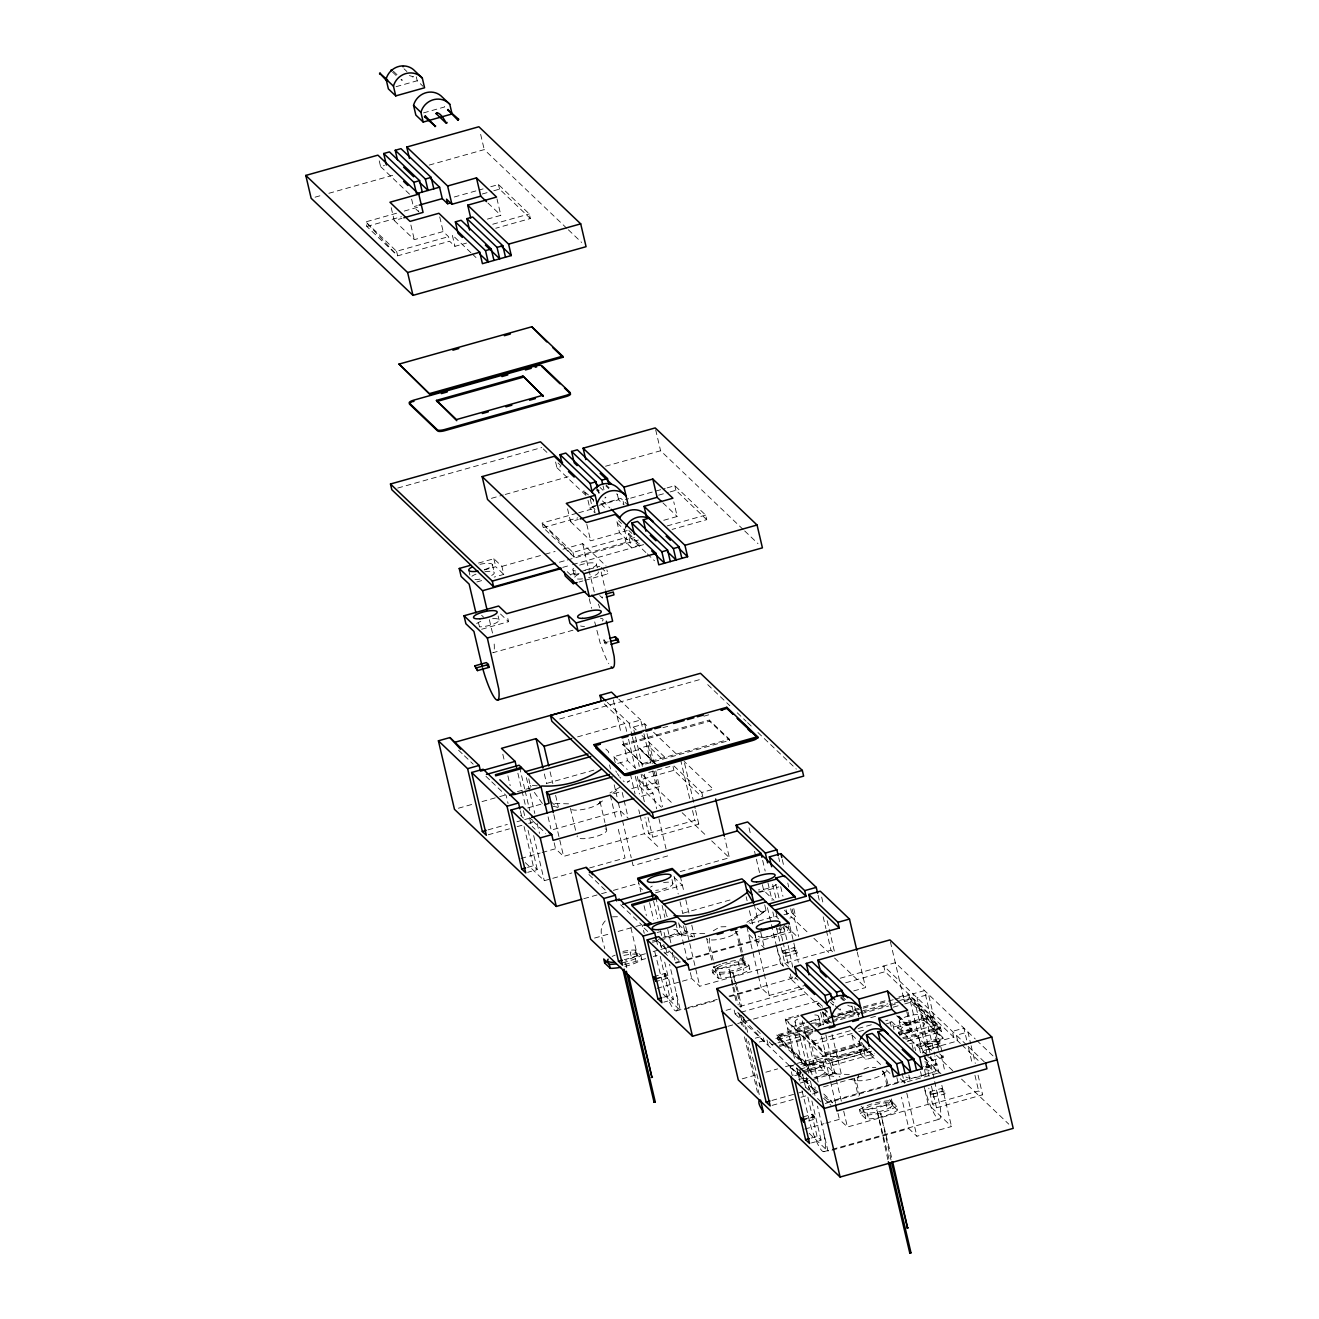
<?xml version="1.0" encoding="UTF-8"?>
<svg xmlns="http://www.w3.org/2000/svg" width="1319" height="1319" viewBox="0 0 1319 1319"><rect width="100%" height="100%" fill="white"/><g stroke="black" fill="none" stroke-linecap="round" stroke-linejoin="round"><path stroke-width="0.75" stroke-dasharray="5 3.75" d="M709.441 938.155L709.21 943.019L714.173 964.37M624.876 963.002L624.843 963.299M740.536 1007.205L732.919 972.894L736.53 984.881M733.71 972.861L732.54 973.142M760.123 1087.334L748.516 1041.285M891.001 1160.011L880.713 1113.632L892.172 1159.731M881.356 1113.681L880.301 1113.978M858.636 1074.721L856.773 1083.064L859.543 1095.38M732.342 985.277L729.242 969.119L738.211 1004.864M729.819 969.218L728.632 969.416M887.901 1159.78L876.888 1109.906L889.583 1161.495M877.465 1109.988L876.36 1110.268M605.24 920.909C597.639 928.625 602.651 939.936 604.761 948.608M617.358 494.674L616.616 493.85M704.742 933.654C696.3 933.456 687.908 933.176 680.225 934.429M764.69 904.818L765.993 910.341L749.011 923.086M849.321 1074.49L832.866 1073.847L828.414 1075.414M622.914 951.411A21.186 5.49 -13.2 0 1 633.087 950.026L635.263 950.125L640.869 955.451L639.748 956.357A21.186 5.49 -13.2 0 1 621.595 962.936M640.869 955.451L641.809 959.457L640.688 960.364A21.186 5.49 -13.2 0 1 622.535 966.942M741.229 960.018L743.306 960.018L748.912 965.36L749.851 969.35L748.73 970.256A21.186 5.49 -13.2 0 1 720.388 978.22L718.311 978.22L712.722 972.878L711.782 968.888L716.316 966.118M712.722 972.878L713.826 971.971M748.912 965.36L747.791 966.266A21.186 5.49 -13.2 0 1 719.449 974.23L717.371 974.23L711.782 968.888M859.427 1109.658L863.961 1106.888A21.203 5.49 -13.2 0 1 888.891 1100.788L890.952 1100.804L896.557 1106.13L897.497 1110.136L896.376 1111.043A21.186 5.49 -13.2 0 1 868.034 1119.007L865.956 1119.007L860.367 1113.665L859.427 1109.658L865.017 1115L865.956 1119.007M860.367 1113.665L861.488 1112.758A21.186 5.49 -13.2 0 1 889.814 1104.794L891.891 1104.794L897.497 1110.136M896.557 1106.13L895.436 1107.037A21.186 5.49 -13.2 0 1 867.111 1115L865.017 1115M713.282 930.818L719.91 926.861L728.236 926.63M598.48 803.898L604.86 799.166M612.84 793.247L617.622 789.702M734.65 933.737L737.849 931.362M882.296 1074.507L888.676 1069.775M627.58 782.101C632.395 778.457 627.036 783.75 624.843 781.887M765.993 910.341L745.598 923.086M593.55 500.379L593.599 501.451M619.666 787.344L609.955 792.983M764.954 911.248L762.547 912.072M869.402 1048.49C852.255 1056.733 832.734 1057.591 814.103 1055.958L811.515 1044.895L856.822 1032.15M863.961 1069.181L868.166 1067.483L875.882 1067.401M605.075 497.098L605.916 497.626L604.893 498.021M839.939 1009.019L840.005 1010.189L840.236 1009.035M396.063 86.691L417.216 80.756L423.119 86.378M423.531 112.89L444.684 106.938L443.778 103.063M379.245 160.869L380.597 166.573L384.439 165.485M315.076 197.174L320.979 195.509M328.86 193.299L395.733 174.487M429.17 165.089L484.238 149.608L566.89 228.401M411.627 199.12L413.424 206.737L417.266 205.665M396.557 213.233L365.775 221.889L366.847 226.456L397.662 255.837L449.598 241.229L454.956 246.34L466.497 243.092M404.241 211.073L417.711 207.281L418.782 211.848L413.424 206.737M454.247 197.009L483.1 188.897M490.783 186.721L498.483 184.561L529.298 213.942L530.37 218.525L495.746 228.253M366.847 226.456L401.471 216.712M482.243 194.008L491.855 191.304M493.784 190.76L499.555 189.128L530.37 218.525M391.215 207.71L394.216 220.504L401.916 218.344M394.216 220.504L414.314 239.662L443.168 231.55L448.526 236.662L449.598 241.229M487.403 219.119L500.857 215.327L496.999 198.889M396.59 251.269L397.662 255.837L365.775 221.889L396.59 251.269L448.526 236.662M492.762 224.23L529.298 213.942M397.728 488.046L541.812 447.52M555.596 462.013L556.948 467.734L560.789 466.646M491.443 498.335L503.231 495.004M505.21 494.46L568.143 476.753M605.52 466.25L660.588 450.752L743.24 529.562M590.22 498.747L592.05 506.529L620.903 498.417L628.273 505.441M587.977 500.28L589.774 507.897L618.611 499.786L623.969 504.897L622.898 500.33L628.668 498.697M576.749 513.305L542.125 523.033L543.197 527.616L574.012 556.997L625.948 542.389L631.306 547.5L642.848 544.252M578.678 512.761L594.061 508.442L595.133 513.009L589.774 507.897M630.597 498.17L665.221 488.426M667.134 487.882L674.833 485.722L705.649 515.102L706.72 519.67L672.096 529.414M543.197 527.616L577.821 517.872M658.593 495.153L668.205 492.449M670.134 491.921L675.905 490.289L706.72 519.67M567.566 508.87L570.566 521.664L578.266 519.505M478.484 563.065L493.867 558.728L501.896 566.395L503.776 574.392L494.163 577.095M484.205 569.973L495.746 566.725L503.776 574.392M570.566 521.664L590.665 540.823L627.201 530.551M663.754 520.28L677.208 516.487L673.778 501.863M501.896 566.395L543.28 554.755M545.242 554.211L555.101 551.441M562.982 549.215L582.685 543.675L605.998 565.917M572.941 552.43L574.012 556.997L542.125 523.033L572.941 552.43L624.876 537.822L625.948 542.389M667.183 525.918L705.649 515.102M616.946 521.747L619.518 532.711L626.888 539.735L634.571 537.575M476.851 581.959L482.622 580.344M559.404 562.224L565.323 560.559M567.302 559.998L638.363 540.015M562.718 567.368L570.616 565.159M572.594 564.598L643.639 544.615M570.979 574.359L578.678 572.182M580.591 571.655L599.832 566.247M579.074 573.485L571.374 575.645L566.016 570.533M579.025 582.025L582.866 580.937M584.795 580.393L607.861 573.897L606.921 569.907M481.633 629.262L508.557 621.678L507.139 615.693M572.99 630.202L492.795 652.757A36.437 5.87 74.3 0 0 493.933 641.446M603.838 639.995L606.526 642.551L607.185 645.42L604.514 642.864L603.838 639.995L607.68 638.924M604.514 642.864L608.356 641.776M559.718 718.97L701.823 679.005M577.59 736.876L624.876 723.57L626.706 731.418M607.251 702.335L629.163 723.224L640.704 719.976L643.458 731.765M635.016 734.914L633.186 727.066L644.711 723.818L647.662 726.621M662.896 727.709L670.712 725.516M703.934 716.168L711.749 713.975M622.766 744.394L709.309 720.059L729.407 739.217L729.671 740.371L643.128 764.707L622.766 744.394L643.128 764.707M623.03 745.532L709.573 721.196L729.671 740.371M655.065 763.932L639.534 748.236L648.19 745.796L662.649 759.596M615.231 762.629L613.83 756.677L639.797 749.373L657.489 765.416M458.402 808.234L474.148 803.799M482.012 801.589L497.741 797.171M499.72 796.61L505.606 794.961M517.411 791.631L531.178 787.773M546.923 783.338L596.089 769.505M617.721 763.421L627.564 760.667L634.934 767.691M642.864 763.553L729.407 739.217M648.734 772.439L669.887 766.504M527.715 807.937L543.098 803.601M644.381 801.721L639.286 780.073L673.91 770.329L701.659 796.791M613.994 793.593L621.876 791.384M631.719 788.614L639.6 786.388L661.462 807.228M488.112 829.849L507.337 824.441M516.966 821.737L522.736 820.121M524.649 819.577L528.507 818.489L532.513 822.331L528.672 823.419M643.886 786.042L655.428 782.81L659.451 786.635L647.909 789.883L643.886 786.042L641.133 774.269M488.277 834.762L509.447 828.827M517.13 826.65L526.743 823.946M641.413 796.346L652.954 793.098L656.648 808.794M553.271 829.536L620.26 810.69L628.306 818.357M674.025 766.009L701.774 792.472L713.315 789.224L684.116 761.376M520.939 858.471L540.18 853.063M542.109 852.519L555.563 848.744L563.609 856.394L644.381 833.69L660.407 848.974M527.501 867.407L533.272 865.792L537.295 869.617L527.682 872.321M648.668 833.344L694.833 820.369L698.839 824.194L652.691 837.169L648.668 833.344L644.975 817.582M525.325 862.642L544.269 880.696L571.836 872.947M589.577 867.951L625.041 857.993L617.671 826.568M667.694 855.916L633.071 865.643L631.702 859.757M583.839 898.684L599.568 894.266M601.546 893.705L611.373 890.935M613.351 890.391L638.907 883.202M680.225 871.579L729.391 857.762L724.807 838.175M655.477 892.831L682.401 885.263L674.372 877.597M594.572 938.056L610.318 933.638M618.182 931.428L633.911 926.993M635.873 926.449L641.776 924.784M683.094 913.177L730.297 899.904M757.831 892.155L763.734 890.49L774.055 900.349M759.563 892.336L778.804 886.929M657.159 932.549L661 931.478M652.344 941.008L656.186 939.919M658.115 939.392L686.952 931.28L692.31 936.391M652.559 942.294L658.329 940.661M660.258 940.117L687.183 932.549L679.137 924.883M750.165 923.432L775.77 916.227L778.688 918.997M624.283 959.688L645.436 953.736M653.136 951.576L658.89 949.944M660.819 949.416L664.661 948.328L668.684 952.153L664.842 953.241M783.915 914.792L791.598 912.633L795.621 916.474L789.85 918.09M624.448 964.601L645.601 958.649M653.301 956.489L657.142 955.401M675.344 962.524L679.252 961.419M687.084 959.226L786.816 931.181M675.658 963.233L685.501 960.463M687.479 959.919L756.43 940.529L764.476 948.18M653.482 976.703L665.023 973.455L667.035 975.368L667.694 978.22L656.17 981.468M655.494 978.616L667.035 975.368M656.071 979.011L665.699 976.307L667.694 978.22M782.464 950.867L794.005 947.619L796.692 950.175L797.352 953.027L785.811 956.275L783.14 953.719L782.464 950.867L785.151 953.423L785.811 956.275M657.109 988.31L691.733 978.566L699.779 986.233L780.551 963.513L783.453 966.299M783.14 953.719L794.681 950.471L797.352 953.027M785.151 953.423L796.692 950.175M663.671 997.246L669.442 995.631L673.465 999.456L663.853 1002.16M781.145 947.421L784.838 963.167L830.986 950.191L833.674 952.747M676.202 1010.915L685.979 1008.161M687.941 1007.617L717.272 999.373M729.011 996.076L791.598 978.467M684.363 1009.431L717.866 1000M729.687 996.686L761.211 987.816L769.241 995.482L803.865 985.755M790.312 973.999L791.664 979.72L795.505 978.632M726.06 1010.338L732.045 1008.656M739.679 1006.512L804.821 988.178M840.236 978.236L895.304 962.738L975.236 1038.943M734.205 1010.074L735.095 1013.882L739.036 1012.778M741.014 1012.217L808.118 993.339M845.627 982.803L885.098 971.691L960.644 1043.725M727.874 1026.297L735.738 1024.088M737.717 1023.544L751.484 1019.669M753.446 1019.109L818.357 1000.857M853.756 990.899L865.561 987.585L856.839 950.389M794.467 1058.234L785.25 1018.96L798.72 1015.185M798.984 1016.322L785.514 1020.115L832.948 1065.34L874.332 1053.7M804.705 1023.231L787.394 1028.111L795.439 1035.761L802.183 1064.548M806.634 1022.703L822.017 1018.367L827.376 1023.478M822.545 1011.788L827.903 1016.9L861.406 1007.485M863.368 1006.925L887.011 1000.28M898.833 996.95L908.692 994.18L922.492 1053.073M755.276 1038.185L761.047 1036.569M893.194 999.753L828.184 1018.037L822.825 1012.926M895.156 999.208L908.956 995.317L932.269 1017.559L897.645 1027.287L899.525 1035.283L934.149 1025.555L926.103 1017.889L891.479 1027.616L889.616 1019.62L885.676 1020.725M830.607 1017.427L855.602 1010.387L861.505 1016.009M822.693 1012.267L824.49 1019.884L853.327 1011.772L857.35 1015.597M808.531 1026.116L776.842 1035.019L777.913 1039.586L808.728 1068.984L807.657 1064.4L776.842 1035.019L808.728 1068.984M815.307 1024.204L828.777 1020.428M836.262 1018.317L887.753 1003.825M899.64 1000.494L909.549 997.708L940.365 1027.089L941.436 1031.656L906.812 1041.4M808.794 1027.254L777.105 1036.173L807.92 1065.554L868.38 1048.556M816.065 1025.209L862.956 1012.019M864.258 1011.657L892.271 1003.775M894.233 1003.231L900.086 1001.583M759.282 1042.01L765.053 1040.394M810.46 1028.012L783.107 1035.695A6.067 1.566 -13.2 0 0 778.672 1038.597L806.816 1065.422A6.067 1.566 -13.2 0 0 813.922 1065.076L871.216 1049.017M818.275 1025.803L830.014 1022.505M831.959 1021.961L859.329 1014.262M861.274 1013.717L888.627 1006.018M890.589 1005.474L896.458 1003.825M737.733 1012.547L764.295 1041.73L768.153 1040.658M775.836 1038.482L798.918 1032.002L808.613 1073.353M777.913 1039.586L812.537 1029.859M893.309 1007.139L902.921 1004.435M904.85 1003.891L910.621 1002.275L941.436 1031.656M795.439 1035.761L812.751 1030.897M802.282 1020.857L805.282 1033.651L812.982 1031.474M863.236 1044.599L825.875 1055.101L805.777 1035.943L805.513 1034.805L813.378 1032.579M776.017 1043.395L768.317 1045.571L766.982 1039.85M777.946 1042.867L802.941 1035.827L805.217 1038.004L805.48 1039.141L779.529 1046.445M805.777 1035.943L813.642 1033.733M870.688 1017.691L876.591 1016.026M779.249 1045.307L805.217 1038.004M850.211 1030.7L808.827 1042.34L818.176 1082.124M858.092 1028.49L871.875 1024.616M858.801 1031.59L864.703 1029.941M886.384 1023.841L892.287 1022.176L894.018 1029.545M805.282 1033.651L825.381 1052.809L861.917 1042.538M898.47 1032.249L911.924 1028.474L908.066 1012.019M805.513 1034.805L825.612 1053.963L862.972 1043.444M898.387 1033.502L912.154 1029.628L912.418 1030.766L900.613 1034.08M742.218 1078.843L755.985 1074.969M765.828 1072.199L777.633 1068.885M785.497 1066.675L795.324 1063.905M797.303 1063.361L864.176 1044.549M899.574 1034.591L911.38 1031.277L934.99 1053.782M801.787 1072.693L792.175 1075.397L790.032 1066.263L793.494 1065.29M800.798 1064.449L824.919 1057.673L830.047 1079.519M807.657 1064.4L865.099 1048.259M902.724 1037.674L940.365 1027.089M903.004 1038.811L940.628 1028.226L909.813 998.846L903.878 1000.527A6.067 1.566 -13.2 0 1 911.116 1000.132M905.774 1039.257L935.089 1031.013A6.067 1.566 -13.2 0 0 939.507 1028.111L911.38 1001.286A6.067 1.566 -13.2 0 0 904.273 1001.632M800.204 1069.099L807.887 1066.939L810.575 1071.704L804.804 1073.336M871.645 1051.144L830.278 1062.784L832.866 1073.847M907.109 1041.169L911.05 1040.064L913.21 1049.281M802.216 1071.012L860.664 1054.376L866.022 1059.487L875.635 1056.783M800.864 1071.951L797.022 1073.039L796.363 1070.187L799.034 1074.952L802.875 1073.864M803.716 1072.149L826.782 1065.67L834.828 1073.336L811.746 1079.816M794.665 1075.743L802.348 1073.584L805.579 1087.318M909.78 1043.725L913.721 1042.62L915.6 1050.583M916.804 1044.664L942.772 1037.377L943.036 1038.515L917.084 1045.819L916.804 1044.664L919.096 1046.841L920.481 1052.743M798.687 1079.585L804.458 1077.953M925.344 1044.351L936.886 1041.103L939.557 1043.659L940.233 1046.511L928.691 1049.759L926.02 1047.204L925.344 1044.351L928.015 1046.907L928.691 1049.759M919.096 1046.841L953.703 1037.113L952.367 1031.392L963.909 1028.144L966.662 1039.933M807.673 1079.618L799.99 1081.794L796.758 1068.044M815.373 1077.458L834.614 1072.05L839.972 1077.161M926.02 1047.204L937.545 1043.956L940.233 1046.511M928.015 1046.907L939.557 1043.659M800.204 1083.064L809.833 1080.36M771.928 1100.458L796.923 1093.435M798.852 1092.89L802.694 1091.802M823.468 1086.856L864.835 1075.232M772.093 1105.371L793.263 1099.436M800.946 1097.26L810.558 1094.556M812.488 1094.028L816.329 1092.94L814.944 1087.037M931.725 1060.492L943.266 1057.244L928.527 994.427L917.002 997.675L931.725 1060.492L927.702 1056.651M925.114 1066.807L936.77 1063.708L939.079 1073.518M925.509 1068.093L937.034 1064.845L889.616 1019.62M826.898 1102.206L934.479 1071.951M825.265 1103.459L904.076 1081.3L906.763 1083.855M803.057 1116.929L812.669 1114.225L815.356 1119.007L803.815 1122.238M803.139 1119.386L814.68 1116.138M801.804 1120.326L813.345 1117.078L815.356 1119.007M930.109 1091.654L941.651 1088.406L944.338 1090.961L944.998 1093.814L933.473 1097.062L930.785 1094.506L930.109 1091.654L932.797 1094.209L933.473 1097.062M804.755 1129.08L823.996 1123.673M825.925 1123.129L839.379 1119.353L847.425 1127.003L928.197 1104.3L951.51 1126.525L916.886 1136.253L908.857 1128.602L901.487 1097.177M930.785 1094.506L942.327 1091.258L944.998 1093.814M932.797 1094.209L944.338 1090.961M811.317 1138.017L817.088 1136.401L821.11 1140.226L811.498 1142.93M932.484 1103.954L978.632 1090.978L982.655 1094.803L936.506 1107.779L932.484 1103.954L928.79 1088.191M823.847 1151.701L939.243 1119.254M832.009 1150.201L908.857 1128.602M790.032 1066.263L793.593 1065.752M612.478 916.804L620.194 916.721M568.571 803.832L551.721 803.436M634.126 954.099L636.203 954.115L641.809 959.457M742.168 964.008L744.246 964.024L749.851 969.35M717.8 967.75A14.971 3.875 -13.2 0 0 719.498 972.218L722.499 972.235A15.267 3.957 -13.2 0 0 742.894 966.497L743.834 970.487M890.539 1107.268A14.971 3.875 -13.2 0 0 885.84 1102.783A15.267 3.957 -13.2 0 0 865.445 1108.537A14.971 3.875 -13.2 0 0 867.16 1113.005L870.144 1113.005A15.267 3.957 -13.2 0 0 890.539 1107.268L891.479 1111.274M537.311 785.794L530.287 785.349L528.573 777.963M665.172 909.648L666.458 915.172L669.129 915.386M762.448 912.056L760.997 911.726M553.057 806.338L557.047 807.063M681.214 934.742L693.217 936.902M828.86 1075.513L836.873 1076.947M850.87 1079.47L856.872 1080.541M628.916 533.552L628.223 534.508L639.22 544.17L629.048 533.634L628.223 534.508M828.316 1075.381L822.957 1070.583L814.103 1055.958M851.25 1006.842C853.838 1005.226 846.617 1007.914 846.782 1002.588M818.011 1003.677C820.715 1001.55 813.163 1003.858 822.265 1007.732M760.898 911.676L755.935 906.878M680.126 934.396L674.421 928.576M624.184 781.557L623.178 780.848M639.22 543.329L638.396 544.203M863.747 1045.621L862.939 1046.495L873.936 1056.14L863.747 1045.621L862.939 1046.495M873.936 1055.315L873.112 1056.189M532.711 820.27L529.529 817.879L545.736 833.344M818.11 1092.083L813.345 1088.488L814.977 1095.429M824.457 1096.88L832.404 1102.865M542.406 803.551L533.733 791.515M412.748 77.112C415.782 75.793 407.835 77.475 408.395 72.957M588.439 494.938L583.245 490.767L586.098 494.361M583.179 491.591L584.07 490.783M404.026 68.802L406.944 71.572M568.357 229.803L581.646 242.465M393.375 71.226L397.744 75.397M392.485 72.034L396.854 76.205M487.948 203.011L500.857 215.327M380.597 166.573L410.737 195.311M470.932 252.72L452.269 234.914L454.956 246.34M472.367 254.089L478.121 259.563M744.707 530.963L757.996 543.626M662.863 502.803L677.208 516.487M606.262 485.062L609.164 487.849M605.866 485.887L608.735 488.624M600.096 487.502L602.964 490.239M595.611 487.502L599.964 491.657M596.172 489.695L600.524 493.85M602.453 500.923L609.84 507.947M543.296 448.938L549.199 454.56M558.052 463.002L561.004 465.821M600.854 503.809L606.756 509.447M618.562 520.692L621.513 523.511M628.883 530.551L631.834 533.354M589.89 496.323L594.242 500.478M589.774 496.818L594.193 501.022M617.243 523L624.612 530.024L626.888 539.735M556.948 467.734L587.087 496.472M645.848 552.496L628.619 536.075L631.306 547.5M647.283 553.865L654.471 560.723M592.05 506.529L595.001 509.332M601.167 567.516L607.861 573.897M707.726 684.643L729.869 705.747M737.239 712.788L746.109 721.229M747.576 722.631L752.011 726.851M757.914 732.49L796.28 769.076M599.733 595.561L602.42 598.117L601.744 595.265M618.792 699.103L640.704 719.976M653.564 732.243L678.609 756.133M976.687 1040.345L997.131 1059.833M633.186 727.066L636.121 729.869M642.023 735.491L667.084 759.381M966.613 1044.978L883.763 965.986L885.098 971.691M968.064 1046.363L985.59 1063.081M604.234 703.901L624.876 723.57M961.848 1044.862L979.638 1061.828M500.511 614.027L508.557 621.678M639.534 748.236L654.801 762.794M942.772 1037.377L923.349 1018.845L932.005 1016.405L939.359 1047.814M923.613 1019.983L943.036 1038.515M481.616 615.297L483.628 617.21M943.266 1057.244L939.243 1053.419L924.52 990.585L912.979 993.834L926.795 1052.727M898.997 1016.158L911.924 1028.474M897.794 1015.943L912.154 1029.628M896.623 1015.712L912.418 1030.766M642.32 774.731L673.317 804.277M682.17 812.735L705.78 835.24M711.683 840.862L729.391 857.762M784.393 910.192L808.003 932.714M813.905 938.337L828.662 952.4M834.564 958.039L865.561 987.585M936.474 1055.2L952.697 1070.665M961.551 1079.107L1008.788 1124.151M639.286 780.073L652.954 793.098M928.576 1055.892L923.102 1050.682L957.726 1040.938L956.39 1035.234L967.932 1031.986L970.685 1043.758M929.944 1057.195L936.77 1063.708M605.8 749.011L608.471 751.566L609.345 755.259M613.83 756.677L627.234 769.455M785.976 925.954L797.632 937.067M924.883 1058.399L940.909 1073.666M783.239 924.405L791.268 932.071L756.644 941.799L748.615 934.132M841.852 996.241L846.221 1000.396M840.961 997.049L845.331 1001.203M840.582 997.856L843.451 1000.593M830.311 999.489L834.68 1003.644M835.24 1005.836L839.609 1009.991M830.475 1002.473L833.344 1005.21L832.454 1001.401M784.838 963.167L788.861 967.008L783.305 943.382M795.126 977.412L798.028 980.182M900.283 1078.744L904.306 1082.586L938.914 1072.842L930.884 1065.175L934.033 1078.612M818.868 1002.885L823.138 1006.925M824.49 1008.804L827.425 1011.607M851.959 1034.986L859.312 1042.01L861.604 1051.721L854.234 1044.697L851.233 1031.903M823.716 1009.117L828.068 1013.272M791.664 979.72L821.803 1008.458M880.564 1064.482L863.335 1048.061L866.022 1059.487M886.302 1069.956L890.622 1074.062M882.543 1071.259L886.022 1076.535L888.66 1087.235M831.448 1022.983L826.766 1018.499L825.397 1012.679M824.49 1019.884L829.849 1024.995M785.25 1018.96L798.918 1032.002M550.798 801.441L557.492 807.822M639.748 887.324L642.435 889.88M810.575 1071.704L807.887 1066.939M741.13 1015.201L744.081 1018.021M757.122 1030.452L760.321 1033.502M769.175 1041.944L773.593 1046.165M796.462 1067.961L803.123 1074.309M823.781 1094.012L832.668 1102.486M458.583 750.231L462.969 754.419M464.42 755.803L473.191 764.163M485.953 776.33L490.289 780.469M491.74 781.854L506.216 795.654L508.062 803.502M588.901 874.497L606.427 891.215M620.672 904.785L642.386 925.476L644.216 933.341M678.955 960.364L665.699 947.718L667.529 955.566M735.095 1013.882L817.764 1092.709M823.633 1098.315L831.036 1105.355M644.101 928.015L648.47 932.187M655.757 939.128L665.963 948.856M790.295 1067.401L813.609 1089.626M816.329 1092.94L812.323 1089.098L810.46 1081.234M520.543 815.34L523.462 818.126M532.2 826.452L535.118 829.239M664.001 952.12L666.919 954.907M805.81 1087.351L808.728 1090.121M817.467 1098.463L821.852 1102.618M662.946 993.866L680.423 1010.535L669.59 964.321M809.141 1133.252L828.068 1151.306L817.483 1106.163M625.635 962.919L627.086 968.97M619.914 777.254L620.606 778.144M735.326 930.884L738.376 935.765L742.383 952.318M619.172 776.248L617.391 773.577M615.775 770.972L616.632 772.373M666.458 915.172L667.249 916.623M530.287 785.349L531.079 786.784M919.376 1039.768L921.684 1047.368A36.437 5.87 74.3 0 0 935.616 1060.641L934.891 1055.909M924.157 1087.07L926.466 1094.655A36.437 5.87 74.3 0 0 940.381 1107.944L934.479 1080.525M776.512 946.3L778.804 953.884A36.437 5.87 74.3 0 0 783.239 965.904M594.259 591.934L589.016 570.731M478.286 622.486L479.44 626.278M971.147 1045.72L975.285 1063.394M978.055 1075.166L982.655 1094.803M968.509 1047.781L972.202 1063.493M974.955 1075.265L978.632 1090.978M939.392 1027.353L939.672 1028.49M941.205 1055.678L944.899 1071.374M936.886 1041.103L937.545 1043.956M926.103 1017.889L934.66 1054.343M941.832 1085.306L951.51 1126.525M941.651 1088.406L942.327 1091.258M922.608 1015.482L924.471 1023.478M927.372 1062.768L929.252 1070.764M924.025 1054.606L929.12 1076.271M931.428 1086.114L936.506 1107.779M924.635 1070.467L926.02 1076.386M890.391 941.799L904.488 1001.896M906.78 1011.689L911.38 1031.277M920.53 1071.605L922.129 1078.431M924.932 1090.368L928.197 1104.3M899.278 1021.697L901.157 1029.694M908.84 1075.034L910.242 1081.003M902.163 1073.435L904.455 1083.262M906.763 1093.072L916.886 1136.253M896.887 1077.557L898.717 1085.405M891.413 1098.941L892.782 1104.794M890.952 1100.804L891.891 1104.794M883.845 1072.215L887.423 1087.45M885.84 1102.799L886.78 1106.789M857.614 1012.316L858.685 1016.883M854.696 1006.512L855.602 1010.387M851.992 1006.051L853.327 1011.772M859.592 1049.809L860.664 1054.376M821.655 897.101L823.04 902.987M827.178 920.646L835.009 954.033M818.093 895.222L819.478 901.108M823.171 916.82L825.925 928.592M826.386 930.554L830.986 950.191M867.16 1112.989L868.1 1116.995M862.28 1107.103L863.203 1110.994M854.25 1078.991L858.273 1096.122M827.903 1016.9L830.047 1026.034M832.058 1034.558L841.72 1075.793M820.616 1012.365L823.551 1024.929M825.859 1034.755L835.751 1077.277M836.213 1079.255L841.357 1101.151M843.682 1111.093L847.425 1127.003M782.266 859.543L783.651 865.429M787.789 883.087L788.713 887.027M793.774 908.61L795.621 916.474M818.687 1016.339L820.55 1024.319M792.175 909.005L798.622 936.49M821.523 1036.355L825.381 1052.809M825.612 1053.963L825.875 1055.101M778.705 857.663L779.628 861.587M790.675 908.709L791.598 912.633M830.508 1081.514L835.636 1103.409M837.977 1113.368L839.379 1119.353M823.452 1063.625L825.331 1071.622M780.7 886.698L782.958 896.293M786.108 909.731L787.476 916.705M789.867 926.07L798.341 962.194M794.005 947.619L794.681 950.471M775.786 884.373L779.018 898.124M783.684 926.317L787.723 943.58M788.185 945.509L792.735 967.157M772.687 884.472L775.918 898.206M780.205 923.992L781.606 929.994M775.918 911.874L777.303 917.777M779.611 927.62L782.843 941.403M674.833 485.722L675.905 490.289M762.662 860.351L765.185 871.068M767.938 882.856L772.093 900.514M802.941 1035.827L812.174 1075.216M772.819 911.973L774.204 917.876M776.528 927.719L780.683 945.443M795.011 1021.813L796.89 1029.809M655.675 429.813L660.588 450.752M749.027 827.837L750.874 835.669M754.55 851.332L755.919 857.202M756.381 859.164L759.596 872.865M762.349 884.62L763.734 890.49M767.444 907.637L780.551 963.513M806.371 1077.409L809.141 1089.197M811.894 1100.969L821.11 1140.226M812.669 1114.225L813.345 1117.078M807.887 1097.144L817.088 1136.401M799.792 1069.115L801.672 1077.112M802.018 1090.731L811.07 1127.102A36.437 5.87 74.3 0 0 824.985 1140.391L824.029 1134.076M754.188 904.372L758.392 922.294M760.733 932.253L763.998 946.201M709.309 720.059L709.573 721.196M746.158 896.755L747.098 900.729M749.423 910.687L753.165 926.597M755.029 934.561L756.43 940.529M754.501 932.665L763.717 971.922M764.179 973.884L769.241 995.482M778.259 1037.064L778.523 1038.218M746.933 926.96L757.98 974.081M758.441 976.044L761.211 987.816M763.404 1037.921L764.295 1041.73M742.844 954.264L745.136 964.024M743.306 960.018L744.246 964.024M741.113 952.384L736.2 931.445A15.185 3.924 -13.2 0 1 723.834 938.271A15.185 3.924 -13.2 0 1 707.215 939.079M741.558 954.28L742.894 959.985M701.774 792.472L703.126 798.176M739.135 966.019L738.195 962.013A14.971 3.875 -13.2 0 1 742.894 966.497M684.577 763.338L695.162 808.481M695.624 810.46L698.839 824.194M737.008 986.892L741.707 1006.925M744.526 1018.944L747.807 1032.975M759.563 1083.064L760.502 1087.087M742.877 1017.229L745.697 1029.249M740.536 1014.773L743.322 1026.66M746.109 1038.564L759.596 1096.073M680.555 759.513L689.755 798.77M692.524 810.542L694.833 820.369M617.276 494.081L618.611 499.786M732.82 987.271L736.53 1003.132M738.854 1013.041L741.657 1024.945M744.444 1036.833L757.469 1092.363M673.02 766.52L673.91 770.329M719.514 972.218L720.454 976.208M603.063 485.903L603.954 489.712M717.371 974.23L718.311 978.22M714.634 966.316L715.558 970.223M706.605 938.205L711.963 961.056M597.738 489.415L598.628 493.224M644.711 723.818L646.557 731.666M647.019 733.628L653.927 763.074M655.774 770.923L659.451 786.635M680.258 876.113L683.951 891.825M685.781 899.673L689.013 913.424M691.783 925.196L694.536 936.968M648.19 745.796L652.328 763.47M654.175 771.318L662.451 806.651M643.919 733.727L650.828 763.173M652.674 771.021L655.428 782.81M674.058 876.311L678.213 893.969M680.043 901.833L682.813 913.605M685.765 926.548L699.779 986.233M601.184 572.001L605.223 589.263M658.939 818.621L666.771 851.992M683.489 925.691L685.221 933.061M671.965 879.559L672.904 883.549M579.635 565.126A12.151 3.149 -13.2 0 1 596.32 563.84L597.26 567.829M586.807 524.368L590.665 540.823M635.478 736.876L642.386 766.323M644.233 774.171L647.909 789.883M678.658 922.855L687.067 958.649M690.332 972.598L691.733 978.566M629.163 723.224L631.916 735.013M632.378 736.975L639.286 766.421M675.806 922.855L677.686 930.851M648.074 817.483L652.691 837.169M498.483 184.561L499.555 189.128M582.685 543.675L588.571 568.802M628.553 739.283L635.461 768.73M637.308 776.578L639.6 786.388M635.28 776.231L639.435 793.956M662.089 905.428L664.924 917.48M667.727 929.417L670.992 943.349M673.795 955.286L675.18 961.254M480.66 134.373L484.238 149.608M613.319 699.96L621.134 733.249M622.964 741.08L627.564 760.667M589.263 598.711L591.539 608.372M594.704 621.892L600.178 643.012A36.437 5.87 74.3 0 0 608.801 663.638M630.383 774.006L635.049 793.89M638.775 809.817L639.715 813.79M640.177 815.785L644.381 833.69M655.757 897.019L660.835 918.684M664.067 932.467L665.914 940.348M653.581 901.058L657.736 918.782M660.506 930.604L661.891 936.506M663.737 944.388L664.661 948.328M573.007 570.055L574.87 578.052M660.11 942.524L661.957 950.372M664.71 962.161L673.465 999.456M649.591 902.674L653.647 919.937M665.023 973.455L665.699 976.307M622.222 792.472L623.623 798.44M624.101 800.435L627.828 816.362M656.549 940.661L657.472 944.585M660.225 956.357L669.442 995.631M638.066 880.152L640.836 891.924M644.051 905.675L646.359 915.485M654.818 951.873L663.424 986.332A36.437 5.87 74.3 0 0 677.339 999.604L676.383 993.306M609.526 764.938L610.466 768.911M614.192 784.821L616.995 796.758M618.347 802.826L622.024 818.538M622.486 820.5L631.24 857.795M610.301 795.159L615.825 818.72M630.927 927.785L637.093 954.115M635.263 950.125L636.203 954.115M600.03 801.606L604.943 822.545M605.388 824.457L606.724 830.162M631.092 956.11L630.152 952.104A14.971 3.875 -13.2 0 1 634.851 956.588L635.791 960.595M416.309 76.865L417.216 80.756M439.738 216.926L443.168 231.55M570.435 808.382L575.793 831.217M550.089 771.813L552.842 783.585M555.612 795.373L558.366 807.146M493.867 558.728L495.746 566.725M544.351 773.956L546.643 783.766M553.799 814.614L563.609 856.394M492.399 564.68L494.279 572.677M410.885 225.054L414.314 239.662M548.094 816.873L550.897 828.827M554.161 842.759L555.563 848.744M498.12 615.973L499.06 619.979M489.365 619.683L492.531 633.219M526.413 777.699L529.694 791.631M530.156 793.609L534.822 813.51M537.146 823.452L539.487 833.41M519.587 767.196L524.665 788.844M525.127 790.823L529.743 810.509M529.991 819.841L530.914 823.765M533.667 835.554L544.269 880.696M517.872 773.198L521.566 788.96M522.027 790.922L525.259 804.705M468.74 570.171L470.141 576.172M523.478 810.723L525.325 818.588M528.078 830.36L537.295 869.617M520.378 810.822L521.763 816.708M524.072 826.535L533.272 865.792M502.819 754.254L504.666 762.102M507.881 775.836L510.189 785.662M792.735 976.901A36.437 5.87 74.3 0 1 787.443 974.494M776.726 928.972A12.151 3.149 -13.2 0 1 780.205 932.467A12.151 3.149 -13.2 0 1 764.954 937.117A12.151 3.149 -13.2 0 1 758.804 934.429M673.795 929.466A12.151 3.149 -13.2 0 1 676.4 932.747A12.151 3.149 -13.2 0 1 663.375 937.281M624.612 530.024A17.213 16.389 -46.4 0 1 625.651 527.138M788.35 925.74A36.437 5.87 74.3 0 1 782.662 927.208M776.297 884.472A12.151 3.149 -13.2 0 1 758.392 889.929M663.556 882.592A12.151 3.149 -13.2 0 1 672.245 884.934A12.151 3.149 -13.2 0 1 655.675 890.341M650.531 887.126A12.151 3.149 -13.2 0 1 652.295 886.055M661.577 947.355A36.437 5.87 74.3 0 1 659.813 942.475M672.575 952.318A36.437 5.87 74.3 0 1 672.954 958.188M713.744 971.889A21.186 5.49 -13.2 0 1 742.069 963.925M716.233 966.019A21.186 5.49 -13.2 0 1 720.586 964.222M722.202 963.661A21.186 5.49 -13.2 0 1 741.13 959.919M717.701 967.668A15.267 3.957 -13.2 0 1 738.096 961.93M740.272 958.435A15.185 3.924 -13.2 0 1 731.897 966.448A15.185 3.924 -13.2 0 1 713.348 966.25M882.197 1070.88A15.185 3.924 -13.2 0 1 871.496 1079.041A15.185 3.924 -13.2 0 1 854.399 1078.2M889.633 1099.733A15.185 3.924 -13.2 0 1 876.344 1108.059A15.185 3.924 -13.2 0 1 861.488 1106.179M778.408 1037.459A6.067 1.566 -13.2 0 1 782.843 1034.558M813.658 1063.938A6.067 1.566 -13.2 0 1 806.552 1064.285M939.243 1026.973A6.067 1.566 -13.2 0 1 934.825 1029.859M811.218 1023.379A12.151 3.149 -13.2 0 1 817.516 1027.32M812.372 1029.348A12.151 3.149 -13.2 0 1 797.451 1030.518A12.151 3.149 -13.2 0 1 805.085 1024.797M814.796 1014.954A12.151 3.149 -13.2 0 1 810.493 1021.351M804.359 1022.769A12.151 3.149 -13.2 0 1 798.061 1018.829M810.723 1091.835A36.437 5.87 74.3 0 1 806.288 1079.816M924.372 1069.758A12.151 3.149 -13.2 0 1 923.976 1075.199A12.151 3.149 -13.2 0 1 905.922 1076.98M809.866 1072.083A12.151 3.149 -13.2 0 1 825.15 1071.242A12.151 3.149 -13.2 0 1 814.103 1077.458M808.102 1078.414A12.151 3.149 -13.2 0 1 802.958 1075.199M924.784 1061.828A12.151 3.149 -13.2 0 1 923.349 1066.692M802.842 1066.131A12.151 3.149 -13.2 0 1 822.891 1062.916A12.151 3.149 -13.2 0 1 809.141 1070.055M859.312 1042.01A17.213 16.389 -46.4 0 1 860.367 1039.125M623.854 955.401A21.186 5.49 -13.2 0 1 634.043 954.016M634.851 956.588A15.267 3.957 -13.2 0 1 625.618 960.38M612.131 956.423A15.267 3.957 -13.2 0 1 615.264 955.121M622.733 953.027A15.267 3.957 -13.2 0 1 630.053 952.021M599.964 801.375A15.185 3.924 -13.2 0 1 589.032 808.052A15.185 3.924 -13.2 0 1 571.688 809.569M605.075 828.827A15.185 3.924 -13.2 0 1 593.913 837.103A15.185 3.924 -13.2 0 1 577.458 835.85M599.832 607.746A36.437 5.87 74.3 0 1 598.348 604.036M598.199 571.836A12.151 3.149 -13.2 0 1 588.62 577.656M582.503 578.843A12.151 3.149 -13.2 0 1 577.475 578.992M574.738 577.244A12.151 3.149 -13.2 0 1 578.909 574.144M484.93 571.737A12.151 3.149 -13.2 0 1 491.245 575.678M479.968 579.123A12.151 3.149 -13.2 0 1 474.51 579.552M471.905 576.255A12.151 3.149 -13.2 0 1 476.011 574.128M596.32 563.84A12.151 3.149 -13.2 0 1 583.641 570.385M575.595 570.995A12.151 3.149 -13.2 0 1 573.518 568.275M479.968 564.334A12.151 3.149 -13.2 0 1 492.218 564.301A12.151 3.149 -13.2 0 1 484.221 569.709M492.614 618.677A12.151 3.149 -13.2 0 1 496.966 622.42A12.151 3.149 -13.2 0 1 479.275 626.838M476.67 623.557A12.151 3.149 -13.2 0 1 480.792 621.414M600.376 618.182A12.151 3.149 -13.2 0 1 601.019 621.958M584.531 626.36A12.151 3.149 -13.2 0 1 580.591 625.948M401.108 79.783L402.213 80.113L401.108 79.783M906.038 1030.7A12.151 3.149 -13.2 0 0 924.619 1024.286A12.151 3.149 -13.2 0 0 907.785 1024.764A12.151 3.149 -13.2 0 0 906.038 1030.7M904.158 1022.703A12.151 3.149 -13.2 0 0 922.739 1016.289A12.151 3.149 -13.2 0 0 905.922 1016.768A12.151 3.149 -13.2 0 0 904.158 1022.703"/><path stroke-width="1.5" d="M628.487 974.988L651.932 1077.458L626.377 971.262M892.633 1161.726L907.62 1228.154L891.463 1162.023M392.04 70.418L391.232 69.742L391.281 70.814M655.279 1102.024L654.076 1102.288L655.279 1102.024L624.118 969.168M762.118 1112.197C765.449 1113.071 756.694 1104.333 759.332 1100.293M909.78 1253.017L910.967 1252.72L909.78 1253.017L888.363 1161.759M651.289 1077.425L652.46 1077.178M906.977 1228.104L908.148 1227.857M620.754 967.289A21.186 5.49 -13.2 0 1 612.346 968.327L610.268 968.311L604.679 962.985L605.8 962.079M663.869 904.109L744.641 881.405L747.23 892.468C726.505 908.56 700.488 918.271 674.009 915.65M402.641 66.577L403.466 66.609M601.382 769.158C583.921 781.046 562.784 787.196 541.664 785.959M395.733 95.891L424.586 87.779L422.311 78.068L414.941 71.045A17.213 16.389 -46.4 0 0 386.088 79.156L388.363 88.868L395.733 95.891L393.458 86.18L386.088 79.156M423.201 122.073L452.054 113.962L449.779 104.25L442.409 97.227A17.213 16.389 -46.4 0 0 413.556 105.339L415.831 115.05L423.201 122.073L420.926 112.362L413.556 105.339M409.434 158.461L406.763 147.036L478.879 126.756L580.706 223.851L586.065 246.686L412.979 295.374L311.152 198.279L305.794 175.427L377.91 155.147L418.782 194.124L423.069 212.392L403.828 217.8M386.368 164.957L383.681 153.532L389.451 151.899L419.607 180.654L422.278 192.079M397.448 159.797L395.222 150.284L400.992 148.668L431.132 177.405L433.819 188.831M383.681 153.532L413.836 182.269L419.607 180.654M395.222 150.284L425.361 179.021L431.132 177.405M451.477 202.648L447.619 203.736L442.261 198.625L439.59 187.199L416.507 193.695L413.836 182.269M418.782 194.124L389.929 202.236L410.028 221.394L438.881 213.282L479.737 252.242L482.424 263.668L511.277 255.556L508.59 244.13L467.717 205.17L496.571 197.059L476.472 177.884L447.619 185.995L406.763 147.036M419.195 205.121L442.261 198.625M447.619 203.736L446.547 199.169L451.906 204.28L480.759 196.168L486.497 201.642M462.359 237.404L458.039 233.298L455.368 221.872L461.139 220.257L491.278 248.994L493.966 260.42M469.58 230.05L466.91 218.624L472.68 217.008L502.819 245.746L505.507 257.172M305.794 175.427L407.62 272.522L479.737 252.242M455.368 221.872L485.507 250.626L491.278 248.994M466.91 218.624L497.049 247.378L502.819 245.746M508.59 244.13L580.706 223.851M399.129 364.077L531.837 326.766L562.652 356.146L562.916 357.284L430.208 394.612L399.129 364.077L430.208 394.612M452.879 350.195L458.814 348.513M504.369 335.702L510.321 334.037M429.945 393.474L562.652 356.146M441.37 393.606L447.223 391.957M501.945 376.558L507.815 374.909M525.407 369.963L531.26 368.314M456.77 420.695L436.408 400.399L522.951 376.063L543.329 396.359L522.951 376.063M436.671 401.537L523.231 377.201M543.049 395.222L456.506 419.557L436.408 400.399M482.342 413.507L488.244 411.858M505.952 406.879L511.854 405.213M529.546 400.234L535.448 398.569M560.74 567.928L493.636 586.807L391.809 489.712L390.473 484.007L540.477 441.816L562.619 462.92M585.784 459.622L583.113 448.196L655.23 427.917L757.057 525.011L762.415 547.847L589.329 596.518L487.502 499.439L482.144 476.588L554.26 456.308L595.133 495.268L599.42 513.553M562.273 464.206L560.031 454.692L565.802 453.06L595.957 481.814L597.293 487.519M577.128 465.607L574.26 462.87L571.572 451.444L577.343 449.812L607.482 478.566L608.834 484.271M560.031 454.692L590.187 483.43L595.957 481.814M571.572 451.444L601.728 480.182L607.482 478.566M595.133 495.268L566.28 503.38L586.378 522.555L615.231 514.443L656.087 553.403L658.775 564.829L687.628 556.717L684.94 545.291L644.084 506.331L672.921 498.219L652.823 479.044L623.986 487.156L583.113 448.196M580.179 518.961L657.109 497.329L661.413 501.434M475.912 612.906L469.152 584.119L461.122 576.469L459.243 568.473L470.784 565.224M634.39 534.459L631.719 523.033L637.489 521.417L667.628 550.155L670.316 561.581M645.931 531.211L643.26 519.785L649.03 518.169L679.17 546.907L681.857 558.333M390.473 484.007L492.3 581.085L555.464 563.328M459.243 568.473L482.556 590.698L561.366 568.538M482.144 476.588L583.971 573.683L656.087 553.403M631.719 523.033L661.858 551.771L667.628 550.155M643.26 519.785L673.399 548.539L679.17 546.907M684.94 545.291L757.057 525.011M564.268 571.984L565.208 575.974L573.254 583.641L577.095 582.553M482.029 665.963L473.933 631.422L465.887 623.755L464.024 615.759L498.631 606.031L506.677 613.698L585.488 591.522M605.586 594.177L613.286 592.017L613.962 594.869L606.262 597.045M464.024 615.759L487.338 637.984L568.11 615.281L576.156 622.947L578.019 630.927L612.643 621.2L610.763 613.203L591.819 595.149M576.156 622.947L610.763 613.203M474.856 665.831L486.398 662.583L488.409 664.496L489.069 667.365L477.527 670.596L474.856 665.831L477.527 670.596M476.868 667.744L488.409 664.496M609.609 638.38L615.379 636.764L618.067 639.319L618.726 642.172L611.043 644.332M610.367 641.479L618.067 639.319M497.576 700.059L612.972 667.612M581.877 899.245L556.305 906.433L454.478 809.338L438.403 740.8L449.944 737.568L479.143 765.416L480.495 771.12L515.102 761.393L516.487 767.295M455.22 742.168L601.283 701.081L599.947 695.377L611.488 692.129L617.325 697.702M550.468 715.492L700.488 673.3L802.315 770.395L803.65 776.1L653.647 818.291L551.82 721.196L550.468 715.492L652.311 812.57L653.647 818.291M548.704 765.927L544.087 746.29L536.058 738.624L501.434 748.351L515.102 761.393M544.087 746.29L571.671 738.525M438.403 740.8L467.602 768.664L479.143 765.416M467.602 768.664L482.342 831.481L486.365 835.306L471.625 772.489L483.166 769.241L518.532 802.974L519.917 808.86M486.431 774.418L519.125 765.218L541.103 787.064L547.154 812.9M594.094 744.625L726.802 707.297L757.617 736.694L757.881 737.832L625.19 775.143L594.094 744.625L625.19 775.143M594.374 745.763L600.31 744.097M622.106 737.964L628.042 736.299M631.356 735.359L641.908 732.391M645.865 731.287L651.8 729.605M654.818 728.764L660.671 727.115M673.597 723.488L684.132 720.52M687.463 719.58L693.893 717.767M697.355 716.794L703.307 715.129M721.13 710.117L727.066 708.451L732.935 714.041M521.401 767.394L495.433 774.698L495.713 775.836L521.664 768.532M525.028 771.73L588.06 754.006M527.699 774.286L590.747 756.562M509.678 794.681L514.872 793.214L515.135 794.368L541.103 787.064M544.599 804.804L549.05 803.238L546.462 792.175L609.51 774.434M471.625 772.489L507.007 806.222L518.532 802.974M546.462 792.175L549.133 794.73L612.181 776.99M624.926 774.006L757.617 736.694M507.007 806.222L521.73 869.04L525.753 872.865L511.014 810.047L522.555 806.799L551.771 834.647L553.106 840.368L649.822 813.163M531.491 817.335L610.301 795.159L618.347 802.826L633.73 798.506M482.342 831.481L486.183 830.393M511.014 810.047L540.229 837.895L551.771 834.647L548.589 832.256M652.311 812.57L802.315 770.395M521.73 869.04L525.589 867.951M725.912 1026.858L692.475 1036.256L590.648 939.177L574.573 870.639L586.114 867.391L615.313 895.238L616.649 900.959M761.953 857.334L761.047 853.409L737.453 830.921L736.117 825.216L747.659 821.968L776.858 849.815L778.243 855.701M589.412 872.551L737.453 830.921M761.047 853.409L680.258 876.113L672.228 868.446L637.605 878.19L651.273 891.215L652.658 897.134M574.573 870.639L603.772 898.486L615.313 895.238M736.117 825.216L765.333 853.063L776.858 849.815M603.772 898.486L618.512 961.304L622.535 965.145L607.795 902.328L619.336 899.08L654.702 932.797L656.087 938.699M771.648 866.715L769.34 856.888L780.881 853.64L816.263 887.374L817.632 893.26M618.578 900.415L651.273 891.215M622.601 904.24L655.296 895.057L657.571 897.217L657.835 898.371L631.867 905.675L651.306 924.19L644.167 925.229M631.603 904.521L657.571 897.217M661.182 901.553L741.97 878.85L789.389 924.075M775.704 878.075L784.36 875.635L806.057 896.326L771.434 906.071L769.158 903.894L795.126 896.59L795.39 897.728L775.704 878.075L795.126 896.59M776.924 878.932L750 886.516L753.726 902.394M644.117 924.998L651.042 923.053L651.306 924.19M646.491 925.542L677.274 916.886M682.632 921.997L763.404 899.278M607.795 902.328L643.161 936.045L654.702 932.797M769.34 856.888L804.722 890.622L816.263 887.374M766.075 901.833L685.303 924.553L650.992 891.842M643.161 936.045L657.901 998.862L661.924 1002.704L647.184 939.886L658.725 936.638L687.941 964.486L689.276 970.19L839.28 928.015L837.944 922.294L808.745 894.447L820.27 891.199L849.485 919.063L856.839 950.389M839.28 928.015L810.08 900.168L775.457 909.896L789.125 922.921L754.501 932.665L746.472 924.998L667.661 947.157M618.512 961.304L622.354 960.232M717.19 934.446L723.092 932.78M730.973 930.571L736.892 928.906M740.833 927.801L746.735 926.136L754.781 933.803M647.184 939.886L676.4 967.734L687.941 964.486L683.176 960.891M837.944 922.294L849.485 919.063M657.901 998.862L661.742 997.791M826.255 977.082L820.5 971.608L817.829 960.183L889.946 939.903L991.773 1036.998L1013.206 1128.372L840.121 1177.043L738.294 1079.948L716.86 988.574L788.976 968.294L829.849 1007.254L834.136 1025.539M796.973 976.192L794.747 966.662L800.518 965.046L830.657 993.784L832.009 999.505M808.959 974.84L806.288 963.431L812.059 961.798L842.198 990.553L843.55 996.257M794.747 966.662L824.886 995.416L830.657 993.784M806.288 963.431L836.427 992.168L842.198 990.553M829.849 1007.254L800.996 1015.366L821.094 1034.525L849.947 1026.413L890.803 1065.389L893.491 1076.799L922.327 1068.687L919.656 1057.277L878.784 1018.301L907.637 1010.189L887.539 991.031L858.685 999.142L817.829 960.183M814.895 1030.947L891.825 1009.299L896.129 1013.421M829.107 1028.16L835.009 1026.495M852.717 1021.516L858.62 1019.867M869.106 1046.445L866.435 1035.019L872.205 1033.387L902.344 1062.141L905.032 1073.567M880.202 1041.285L877.976 1031.771L883.746 1030.155L913.886 1058.893L916.573 1070.319M716.86 988.574L818.687 1085.669L890.803 1065.389M866.435 1035.019L896.574 1063.757L902.344 1062.141M877.976 1031.771L908.115 1060.509L913.886 1058.893M919.656 1057.277L991.773 1036.998M751.418 1039.273L766.158 1102.09L769.999 1101.002M997.131 1059.833L824.045 1108.504L722.218 1011.409M790.823 1076.832L805.546 1139.649L809.404 1138.561M509.777 795.143L515.135 794.368L499.868 779.809M614.456 962.326L611.472 962.309A14.971 3.875 -13.2 0 1 608.158 959.144M604.679 962.985L603.739 958.979L609.345 964.321L611.406 964.321A21.186 5.49 -13.2 0 0 616.303 963.859M458.616 119.221L457.808 120.095L458.616 119.221L447.619 109.559L457.808 120.095M447.075 122.436C446.63 126.129 442.887 113.665 436.902 112.725L436.078 113.599L446.251 123.31M447.636 110.4L448.444 109.51M436.078 113.599L436.902 112.725M425.46 116.088L424.454 116.731L435.55 126.509L425.361 115.973L424.537 116.847M435.534 125.668L434.709 126.558M387.654 80.047L379.575 73.106L386.78 80.855M379.509 73.93L380.482 73.254M430.967 178.988L439.59 187.199M501.22 245.977L511.277 255.556M403.647 167.183L413.688 176.762M419.442 182.236L428.048 190.447L425.361 179.021M485.376 245.103L499.736 258.804L497.049 247.378M403.581 181.379L407.901 185.484M479.572 253.825L488.195 262.036L485.507 250.626M546.775 341.901L531.837 326.766M552.645 347.491L562.916 357.284M560.047 383.829L542.274 366.88A6.067 1.566 -13.2 0 0 541.746 366.6M564.499 388.05L570.418 393.705A6.067 1.566 -13.2 0 1 565.983 396.607L444.833 430.67A6.067 1.566 -13.2 0 1 437.71 431.016L409.582 404.191A6.067 1.566 -13.2 0 1 411.297 402.279M600.145 473.307L611.637 484.254M666.095 536.173L670.398 540.279M679.005 548.49L687.628 556.717M595.792 483.397L598.661 486.134M650.234 535.316L655.988 540.79M667.463 551.738L676.086 559.948L673.399 548.539M611.324 509.365L620.177 517.806M568.456 471.575L574.194 477.066M651.619 550.88L664.545 563.197L661.858 551.771M737.337 718.245L757.881 737.832M732.803 713.975L728.368 709.737A6.067 1.566 -13.2 0 0 727.824 709.457M737.255 718.212L747.626 728.088M750.577 730.924L756.512 736.563A6.067 1.566 -13.2 0 1 756.397 737.42M747.889 729.242L750.857 732.061M618.726 642.172L616.055 639.616L615.379 636.764M578.019 630.927L569.989 623.277L568.11 615.281M599.947 695.377L605.784 700.95M784.624 876.772L761.31 854.547L680.538 877.267L672.492 869.6L637.868 879.328L648.074 889.055M746.521 889.402L751.879 894.513M842.033 992.135L847.787 997.609M902.229 1049.528L922.327 1068.687M487.057 665.436L489.069 667.365M830.492 995.383L834.812 999.489M902.18 1063.724L910.802 1071.935L908.115 1060.509M804.606 984.93L814.647 994.51M886.335 1062.867L899.261 1075.183L896.574 1063.757M766.158 1102.09L770.181 1105.916L755.441 1043.098M805.546 1139.649L809.569 1143.474L794.829 1080.657M586.114 867.391L592.742 874.695M449.944 737.568L460.562 749.241M753.561 903.416L747.23 892.468M482.49 667.876L484.782 675.46A36.437 5.87 74.3 0 0 498.714 688.749L487.338 637.984M985.59 1063.081L986.942 1068.786L836.922 1110.977L835.587 1105.256M887.539 991.031L891.825 1009.299M878.784 1018.301L880.927 1027.452M858.685 999.142L862.972 1017.411M890.045 1163.473L910.967 1252.72M836.427 992.168L837.334 995.977M808.745 894.447L810.08 900.168M804.722 890.622L806.057 896.326M824.886 995.416L827.128 1004.93M780.881 853.64L781.804 857.581M765.333 853.063L767.625 862.873M818.687 1085.669L840.121 1177.043M726.802 707.297L727.066 708.451M769.158 903.894L769.422 905.032M652.823 479.044L657.109 497.329M715.623 799.017L724.345 836.213M644.084 506.331L646.656 517.295M623.986 487.156L628.273 505.441M760.535 1100.03L763.322 1111.933M601.728 480.182L602.618 483.991M590.187 483.43L592.412 492.943M605.685 591.176L609.329 608.999A36.437 5.87 74.3 0 1 609.675 613.137M606.394 621.216L614.11 656.285A36.437 5.87 74.3 0 1 611.159 666.787M583.971 573.683L589.329 596.518M676.4 967.734L692.475 1036.256M572.314 579.635L573.254 583.641M476.472 177.884L480.759 196.168M467.717 205.17L470.718 217.965M447.619 185.995L451.906 204.28M622.914 969.432L654.076 1102.288M609.345 964.321L610.268 968.311M536.058 738.624L542.966 768.07M549.133 794.73L553.337 812.636M492.3 581.085L493.636 586.807M482.556 590.698L487.09 610.021M407.62 272.522L412.979 295.374M540.229 837.895L556.305 906.433M625.651 527.138A17.213 16.389 -46.4 0 1 653.449 521.912L646.079 514.888A17.213 16.389 -46.4 0 0 619.815 517.427M597.144 503.842A17.213 16.389 -46.4 0 1 625.981 495.73L618.611 488.706A17.213 16.389 -46.4 0 0 592.346 491.245M595.66 747.049A6.067 1.566 -13.2 0 1 596.402 745.68M598.645 744.625A6.067 1.566 -13.2 0 1 600.096 744.147M596.683 746.818A6.067 1.566 -13.2 0 0 595.941 748.203L624.068 775.028A6.067 1.566 -13.2 0 0 631.174 774.682L752.341 740.602A6.067 1.566 -13.2 0 0 756.776 737.7M721.262 710.084A6.067 1.566 -13.2 0 1 722.796 709.704M630.911 773.544A6.067 1.566 -13.2 0 1 623.805 773.874M755.771 737.948A6.067 1.566 -13.2 0 1 752.077 739.464M831.86 1015.828A17.213 16.389 -46.4 0 1 860.697 1007.716L853.327 1000.676A17.213 16.389 -46.4 0 0 827.062 1003.231M860.367 1039.125A17.213 16.389 -46.4 0 1 888.165 1033.898L880.795 1026.874A17.213 16.389 -46.4 0 0 854.531 1029.414M393.458 86.18A17.213 16.389 -46.4 0 1 422.311 78.068M420.926 112.362A17.213 16.389 -46.4 0 1 449.779 104.25M412.567 401.751A6.067 1.566 -13.2 0 1 414.001 401.289M535.168 367.226A6.067 1.566 -13.2 0 1 536.718 366.847M478.088 571.127A12.151 3.149 -13.2 0 1 471.79 567.186M534.904 366.072L413.737 400.152A6.067 1.566 -13.2 0 0 409.319 403.053L437.446 429.879A6.067 1.566 -13.2 0 0 444.552 429.532L565.719 395.469A6.067 1.566 -13.2 0 0 570.154 392.567L542.01 365.742A6.067 1.566 -13.2 0 0 534.904 366.072M655.494 978.616L653.482 976.703L656.17 981.468L655.494 978.616M803.139 1119.386L801.128 1117.473L803.815 1122.238L803.139 1119.386M761.277 929.219A12.151 3.149 -13.2 0 0 779.875 922.805A12.151 3.149 -13.2 0 0 763.042 923.284A12.151 3.149 -13.2 0 0 761.277 929.219M658.577 929.631A12.151 3.149 -13.2 0 0 675.806 922.855A12.151 3.149 -13.2 0 0 657.538 924.289A12.151 3.149 -13.2 0 0 658.577 929.631M756.512 881.933A12.151 3.149 -13.2 0 0 775.094 875.519A12.151 3.149 -13.2 0 0 758.277 875.981A12.151 3.149 -13.2 0 0 756.512 881.933M653.812 882.345A12.151 3.149 -13.2 0 0 671.041 875.552A12.151 3.149 -13.2 0 0 652.773 876.987A12.151 3.149 -13.2 0 0 653.812 882.345M582.652 618.364A12.151 3.149 -13.2 0 0 601.233 611.95A12.151 3.149 -13.2 0 0 584.416 612.412A12.151 3.149 -13.2 0 0 582.652 618.364M479.951 618.776A12.151 3.149 -13.2 0 0 497.181 611.983A12.151 3.149 -13.2 0 0 478.912 613.417A12.151 3.149 -13.2 0 0 479.951 618.776"/></g></svg>
